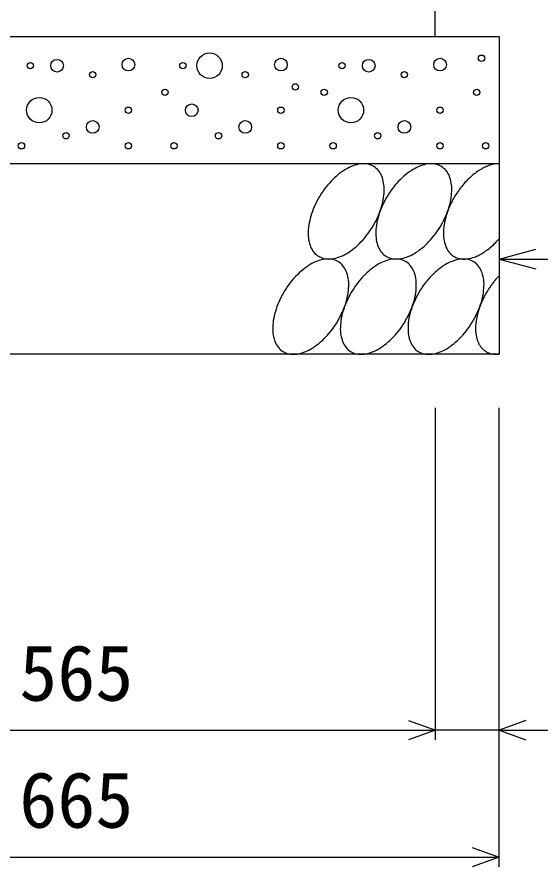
# Model space of a CAD drawing. Units: millimetres, scale not verified. Extents: x -16800 to 16800, y -5940 to 5940.
# Drawn here: x 15338 to 15751, y 2428 to 3097 of the extents above; entities that cross this region are included whole.
import ezdxf
from ezdxf.enums import TextEntityAlignment as Align

# ---------------------------------------------------------------- set-up
doc = ezdxf.new("R2010")
doc.units = ezdxf.units.MM
doc.header["$LTSCALE"] = 20
for name, color, linetype, lineweight in [('0-0_DIM', 7, 'Continuous', 25), ('0-2_HATCH', 6, 'Continuous', 25), ('0-5_OUTLINE', 3, 'Continuous', 25)]:
    doc.layers.add(name, color=color, linetype=linetype, lineweight=lineweight)
doc.styles.add('ＭＳ ゴシック', font='')
doc.styles.get('ＭＳ ゴシック').set_extended_font_data('MS Gothic')

msp = doc.modelspace()

# ---------------------------------------------------------------- linework, layer by layer
at = {"layer": '0-0_DIM'}
for p, q in [((15717.6, 2906.92), (15746.58, 2914.69)), ((15717.6, 2906.92), (16100.92, 2906.92)), ((15717.6, 2906.92), (15746.58, 2899.16)), ((15667.6, 2528.49), (15667.6, 2789.86)), ((15717.6, 2428.49), (15717.6, 2789.86)), ((15102.6, 2535.99), (15667.6, 2535.99)), ((15717.6, 2535.99), (15667.6, 2535.99)), ((15717.6, 2535.99), (15829.4, 2535.99)), ((15052.6, 2435.99), (15717.6, 2435.99))]:
    msp.add_line(p, q, dxfattribs=at)
for points in [[(15646.46, 2543.69), (15667.6, 2535.99), (15646.46, 2528.3)], [(15738.75, 2543.69), (15717.6, 2535.99), (15738.75, 2528.3)], [(15696.46, 2443.69), (15717.6, 2435.99), (15696.46, 2428.3)]]:
    msp.add_lwpolyline(points, dxfattribs=at)
at = {"layer": '0-2_HATCH'}
for points in [[(15619.1, 2979.7), (15618.1, 2980.28), (15617, 2980.77), (15615.9, 2981.18), (15614.7, 2981.49), (15613.5, 2981.72), (15612.3, 2981.85), (15611, 2981.9), (15609.7, 2981.85), (15608.3, 2981.72), (15606.9, 2981.49), (15605.5, 2981.18), (15604.1, 2980.77), (15602.7, 2980.28), (15601.2, 2979.71), (15599.8, 2979.04), (15598.3, 2978.3), (15596.8, 2977.47), (15595.4, 2976.56), (15593.9, 2975.58), (15592.4, 2974.52), (15591, 2973.39), (15589.6, 2972.18), (15588.2, 2970.91), (15586.8, 2969.58), (15585.4, 2968.19), (15584.1, 2966.74), (15582.8, 2965.23), (15581.5, 2963.68), (15580.3, 2962.08), (15579.1, 2960.43), (15578, 2958.75), (15576.9, 2957.03), (15575.8, 2955.28), (15574.8, 2953.51), (15573.9, 2951.71), (15573, 2949.9), (15572.2, 2948.07), (15571.4, 2946.24), (15570.7, 2944.4)], [(15626.5, 2968.19), (15626.2, 2969.58), (15625.8, 2970.91), (15625.3, 2972.18), (15624.8, 2973.38), (15624.1, 2974.52), (15623.5, 2975.58), (15622.7, 2976.56), (15621.9, 2977.47), (15621, 2978.3), (15620.1, 2979.04), (15619.1, 2979.7)], [(15672.3, 2979.7), (15671.3, 2980.28), (15670.2, 2980.77), (15669.1, 2981.18), (15667.9, 2981.49), (15666.7, 2981.72), (15665.5, 2981.85), (15664.2, 2981.9), (15662.9, 2981.85), (15661.5, 2981.72), (15660.1, 2981.49), (15658.7, 2981.18), (15657.3, 2980.77), (15655.9, 2980.28), (15654.4, 2979.71), (15653, 2979.04), (15651.5, 2978.3), (15650, 2977.47), (15648.6, 2976.56), (15647.1, 2975.58), (15645.6, 2974.52), (15644.2, 2973.39), (15642.8, 2972.18), (15641.4, 2970.91), (15640, 2969.58), (15638.6, 2968.19), (15637.3, 2966.74), (15636, 2965.23), (15634.7, 2963.68), (15633.5, 2962.08), (15632.3, 2960.43), (15631.2, 2958.75), (15630.1, 2957.03), (15629, 2955.28), (15628, 2953.51), (15627.1, 2951.71), (15626.2, 2949.9), (15625.4, 2948.07), (15624.6, 2946.24), (15623.9, 2944.4)], [(15679.8, 2968.19), (15679.4, 2969.58), (15679, 2970.91), (15678.5, 2972.18), (15678, 2973.38), (15677.3, 2974.52), (15676.7, 2975.58), (15675.9, 2976.56), (15675.1, 2977.47), (15674.2, 2978.3), (15673.3, 2979.04), (15672.3, 2979.7)], [(15717.6, 2981.9), (15716.7, 2981.89), (15715.9, 2981.84), (15715, 2981.75), (15714.1, 2981.63), (15713.2, 2981.46), (15712.3, 2981.26), (15711.4, 2981.02), (15710.4, 2980.74), (15709.5, 2980.43), (15708.5, 2980.08), (15707.6, 2979.69), (15706.6, 2979.26), (15705.7, 2978.8), (15704.7, 2978.31), (15703.8, 2977.78), (15702.8, 2977.21), (15701.8, 2976.61), (15700.9, 2975.98), (15699.9, 2975.32), (15699, 2974.62), (15698, 2973.89), (15697.1, 2973.13), (15696.2, 2972.35), (15695.3, 2971.53), (15694.3, 2970.69), (15693.4, 2969.81), (15692.5, 2968.92), (15691.7, 2968), (15690.8, 2967.05), (15689.9, 2966.08), (15689.1, 2965.09), (15688.3, 2964.07), (15687.4, 2963.04), (15686.6, 2961.99), (15685.9, 2960.91), (15685.1, 2959.83), (15684.4, 2958.72), (15683.6, 2957.6), (15682.9, 2956.47)], [(15593.4, 2909.09), (15594.9, 2909.75), (15596.4, 2910.5), (15597.8, 2911.32), (15599.3, 2912.23), (15600.8, 2913.22), (15602.2, 2914.28), (15603.6, 2915.41), (15605.1, 2916.61), (15606.5, 2917.88), (15607.9, 2919.21), (15609.2, 2920.61), (15610.6, 2922.06), (15611.9, 2923.56), (15613.1, 2925.12), (15614.4, 2926.72), (15615.5, 2928.36), (15616.7, 2930.04), (15617.8, 2931.76), (15618.8, 2933.51), (15619.8, 2935.28), (15620.8, 2937.08), (15621.6, 2938.89), (15622.5, 2940.72), (15623.2, 2942.56), (15623.9, 2944.4), (15624.6, 2946.24), (15625.1, 2948.07), (15625.6, 2949.9), (15626.1, 2951.71), (15626.4, 2953.51), (15626.7, 2955.28), (15627, 2957.03), (15627.1, 2958.75), (15627.2, 2960.43), (15627.2, 2962.07), (15627.2, 2963.67), (15627, 2965.23), (15626.8, 2966.73), (15626.5, 2968.19)], [(15646.6, 2909.09), (15648.1, 2909.75), (15649.6, 2910.5), (15651, 2911.32), (15652.5, 2912.23), (15654, 2913.22), (15655.4, 2914.28), (15656.9, 2915.41), (15658.3, 2916.61), (15659.7, 2917.88), (15661.1, 2919.21), (15662.4, 2920.61), (15663.8, 2922.06), (15665.1, 2923.56), (15666.3, 2925.12), (15667.6, 2926.72), (15668.7, 2928.36), (15669.9, 2930.04), (15671, 2931.76), (15672, 2933.51), (15673, 2935.28), (15674, 2937.08), (15674.8, 2938.89), (15675.7, 2940.72), (15676.4, 2942.56), (15677.1, 2944.4), (15677.8, 2946.24), (15678.3, 2948.07), (15678.9, 2949.9), (15679.3, 2951.71), (15679.7, 2953.51), (15680, 2955.28), (15680.2, 2957.03), (15680.3, 2958.75), (15680.4, 2960.43), (15680.4, 2962.07), (15680.4, 2963.67), (15680.2, 2965.23), (15680, 2966.73), (15679.8, 2968.19)], [(15682.9, 2956.47), (15682.3, 2955.33), (15681.6, 2954.17), (15681, 2953), (15680.4, 2951.83), (15679.8, 2950.65), (15679.2, 2949.46), (15678.7, 2948.26), (15678.2, 2947.07), (15677.7, 2945.87), (15677.2, 2944.66), (15676.8, 2943.46), (15676.4, 2942.26), (15676, 2941.06), (15675.7, 2939.86), (15675.4, 2938.67), (15675.1, 2937.49), (15674.8, 2936.31), (15674.6, 2935.14), (15674.4, 2933.98), (15674.2, 2932.83), (15674.1, 2931.69), (15674, 2930.56), (15673.9, 2929.45), (15673.9, 2928.36), (15673.8, 2927.28), (15673.9, 2926.22), (15673.9, 2925.18), (15674, 2924.15), (15674.1, 2923.15), (15674.2, 2922.17), (15674.4, 2921.21), (15674.6, 2920.28), (15674.8, 2919.37), (15675.1, 2918.49), (15675.4, 2917.63), (15675.7, 2916.8), (15676, 2916), (15676.4, 2915.23), (15676.8, 2914.49)], [(15570.7, 2944.4), (15570.1, 2942.56), (15569.5, 2940.72), (15569, 2938.9), (15568.6, 2937.08), (15568.2, 2935.29), (15567.9, 2933.51), (15567.7, 2931.77), (15567.5, 2930.05), (15567.4, 2928.37), (15567.4, 2926.72), (15567.5, 2925.12), (15567.6, 2923.56), (15567.8, 2922.06), (15568.1, 2920.61), (15568.4, 2919.21), (15568.9, 2917.88), (15569.3, 2916.61), (15569.9, 2915.41), (15570.5, 2914.28), (15571.2, 2913.22), (15571.9, 2912.23), (15572.7, 2911.33), (15573.6, 2910.5), (15574.5, 2909.75), (15575.5, 2909.09), (15576.5, 2908.51), (15577.6, 2908.02), (15578.7, 2907.62), (15579.9, 2907.3), (15581.1, 2907.08), (15582.4, 2906.94), (15583.7, 2906.9), (15585, 2906.94), (15586.3, 2907.08), (15587.7, 2907.3), (15589.1, 2907.62), (15590.5, 2908.02), (15592, 2908.51), (15593.4, 2909.09)], [(15623.9, 2944.4), (15623.3, 2942.56), (15622.7, 2940.72), (15622.2, 2938.9), (15621.8, 2937.08), (15621.4, 2935.29), (15621.1, 2933.51), (15620.9, 2931.77), (15620.7, 2930.05), (15620.6, 2928.37), (15620.6, 2926.72), (15620.7, 2925.12), (15620.8, 2923.56), (15621, 2922.06), (15621.3, 2920.61), (15621.7, 2919.21), (15622.1, 2917.88), (15622.6, 2916.61), (15623.1, 2915.41), (15623.7, 2914.28), (15624.4, 2913.22), (15625.1, 2912.23), (15626, 2911.33), (15626.8, 2910.5), (15627.7, 2909.75), (15628.7, 2909.09), (15629.7, 2908.51), (15630.8, 2908.02), (15632, 2907.62), (15633.1, 2907.3), (15634.3, 2907.08), (15635.6, 2906.94), (15636.9, 2906.9), (15638.2, 2906.94), (15639.6, 2907.08), (15640.9, 2907.3), (15642.3, 2907.62), (15643.8, 2908.02), (15645.2, 2908.51), (15646.6, 2909.09)], [(15707.6, 2913.51), (15708.5, 2914.21), (15709.5, 2914.94), (15710.4, 2915.7), (15711.4, 2916.49), (15712.3, 2917.31), (15713.2, 2918.15), (15714.1, 2919.02), (15715, 2919.92), (15715.9, 2920.85), (15716.7, 2921.79), (15717.6, 2922.76)], [(15676.8, 2914.49), (15677.2, 2913.78), (15677.7, 2913.1), (15678.2, 2912.46), (15678.7, 2911.84), (15679.2, 2911.26), (15679.8, 2910.72), (15680.4, 2910.21), (15681, 2909.73), (15681.6, 2909.29), (15682.3, 2908.88), (15682.9, 2908.52), (15683.6, 2908.19), (15684.4, 2907.89), (15685.1, 2907.63), (15685.9, 2907.42), (15686.6, 2907.24), (15687.4, 2907.09), (15688.3, 2906.99), (15689.1, 2906.92), (15689.9, 2906.9), (15690.8, 2906.91), (15691.7, 2906.96), (15692.5, 2907.05), (15693.4, 2907.18), (15694.3, 2907.34), (15695.3, 2907.54), (15696.2, 2907.79), (15697.1, 2908.07), (15698, 2908.38), (15699, 2908.74), (15699.9, 2909.13), (15700.9, 2909.55), (15701.8, 2910.02), (15702.8, 2910.51), (15703.8, 2911.05), (15704.7, 2911.61), (15705.7, 2912.21), (15706.6, 2912.85), (15707.6, 2913.51)], [(15591.3, 2904.71), (15590.2, 2905.29), (15589.1, 2905.78), (15588, 2906.19), (15586.8, 2906.5), (15585.6, 2906.73), (15584.4, 2906.86), (15583.1, 2906.91), (15581.8, 2906.86), (15580.4, 2906.73), (15579, 2906.5), (15577.6, 2906.19), (15576.2, 2905.78), (15574.8, 2905.29), (15573.3, 2904.72), (15571.9, 2904.05), (15570.4, 2903.31), (15568.9, 2902.48), (15567.5, 2901.57), (15566, 2900.59), (15564.6, 2899.53), (15563.1, 2898.4), (15561.7, 2897.19), (15560.3, 2895.92), (15558.9, 2894.59), (15557.5, 2893.2), (15556.2, 2891.75), (15554.9, 2890.24), (15553.6, 2888.69), (15552.4, 2887.09), (15551.2, 2885.44), (15550.1, 2883.76), (15549, 2882.04), (15547.9, 2880.29), (15546.9, 2878.52), (15546, 2876.72), (15545.1, 2874.91), (15544.3, 2873.08), (15543.5, 2871.25), (15542.8, 2869.41)], [(15598.7, 2893.19), (15598.3, 2894.59), (15597.9, 2895.92), (15597.4, 2897.19), (15596.9, 2898.39), (15596.2, 2899.53), (15595.6, 2900.59), (15594.8, 2901.57), (15594, 2902.48), (15593.1, 2903.31), (15592.2, 2904.05), (15591.3, 2904.71)], [(15644.5, 2904.71), (15643.4, 2905.29), (15642.3, 2905.78), (15641.2, 2906.19), (15640.1, 2906.5), (15638.8, 2906.73), (15637.6, 2906.86), (15636.3, 2906.91), (15635, 2906.86), (15633.6, 2906.73), (15632.2, 2906.5), (15630.8, 2906.19), (15629.4, 2905.78), (15628, 2905.29), (15626.5, 2904.72), (15625.1, 2904.05), (15623.6, 2903.31), (15622.1, 2902.48), (15620.7, 2901.57), (15619.2, 2900.59), (15617.8, 2899.53), (15616.3, 2898.4), (15614.9, 2897.19), (15613.5, 2895.92), (15612.1, 2894.59), (15610.7, 2893.2), (15609.4, 2891.75), (15608.1, 2890.24), (15606.8, 2888.69), (15605.6, 2887.09), (15604.4, 2885.44), (15603.3, 2883.76), (15602.2, 2882.04), (15601.1, 2880.29), (15600.2, 2878.52), (15599.2, 2876.72), (15598.3, 2874.91), (15597.5, 2873.08), (15596.7, 2871.25), (15596, 2869.41)], [(15651.9, 2893.19), (15651.5, 2894.59), (15651.1, 2895.92), (15650.6, 2897.19), (15650.1, 2898.39), (15649.5, 2899.53), (15648.8, 2900.59), (15648, 2901.57), (15647.2, 2902.48), (15646.4, 2903.31), (15645.4, 2904.05), (15644.5, 2904.71)], [(15697.7, 2904.71), (15696.6, 2905.29), (15695.6, 2905.78), (15694.4, 2906.19), (15693.3, 2906.5), (15692, 2906.73), (15690.8, 2906.86), (15689.5, 2906.91), (15688.2, 2906.86), (15686.8, 2906.73), (15685.5, 2906.5), (15684.1, 2906.19), (15682.6, 2905.78), (15681.2, 2905.29), (15679.7, 2904.72), (15678.3, 2904.05), (15676.8, 2903.31), (15675.4, 2902.48), (15673.9, 2901.57), (15672.4, 2900.59), (15671, 2899.53), (15669.5, 2898.4), (15668.1, 2897.19), (15666.7, 2895.92), (15665.3, 2894.59), (15663.9, 2893.2), (15662.6, 2891.75), (15661.3, 2890.24), (15660.1, 2888.69), (15658.8, 2887.09), (15657.6, 2885.44), (15656.5, 2883.76), (15655.4, 2882.04), (15654.4, 2880.29), (15653.4, 2878.52), (15652.4, 2876.72), (15651.5, 2874.91), (15650.7, 2873.08), (15650, 2871.25), (15649.2, 2869.41)], [(15705.1, 2893.19), (15704.7, 2894.59), (15704.3, 2895.92), (15703.8, 2897.19), (15703.3, 2898.39), (15702.7, 2899.53), (15702, 2900.59), (15701.2, 2901.57), (15700.4, 2902.48), (15699.6, 2903.31), (15698.6, 2904.05), (15697.7, 2904.71)], [(15565.5, 2834.1), (15567, 2834.76), (15568.5, 2835.51), (15569.9, 2836.33), (15571.4, 2837.24), (15572.9, 2838.23), (15574.3, 2839.29), (15575.8, 2840.42), (15577.2, 2841.62), (15578.6, 2842.89), (15580, 2844.22), (15581.3, 2845.62), (15582.7, 2847.07), (15584, 2848.57), (15585.2, 2850.13), (15586.5, 2851.73), (15587.6, 2853.37), (15588.8, 2855.05), (15589.9, 2856.77), (15590.9, 2858.52), (15591.9, 2860.29), (15592.9, 2862.09), (15593.7, 2863.9), (15594.6, 2865.73), (15595.3, 2867.56), (15596, 2869.4), (15596.7, 2871.24), (15597.2, 2873.08), (15597.8, 2874.91), (15598.2, 2876.72), (15598.6, 2878.52), (15598.9, 2880.29), (15599.1, 2882.04), (15599.2, 2883.76), (15599.3, 2885.44), (15599.3, 2887.08), (15599.3, 2888.68), (15599.1, 2890.24), (15598.9, 2891.74), (15598.7, 2893.19)], [(15618.8, 2834.1), (15620.2, 2834.76), (15621.7, 2835.51), (15623.1, 2836.33), (15624.6, 2837.24), (15626.1, 2838.23), (15627.5, 2839.29), (15629, 2840.42), (15630.4, 2841.62), (15631.8, 2842.89), (15633.2, 2844.22), (15634.5, 2845.62), (15635.9, 2847.07), (15637.2, 2848.57), (15638.4, 2850.13), (15639.7, 2851.73), (15640.9, 2853.37), (15642, 2855.05), (15643.1, 2856.77), (15644.1, 2858.52), (15645.1, 2860.29), (15646.1, 2862.09), (15647, 2863.9), (15647.8, 2865.73), (15648.5, 2867.56), (15649.2, 2869.4), (15649.9, 2871.24), (15650.5, 2873.08), (15651, 2874.91), (15651.4, 2876.72), (15651.8, 2878.52), (15652.1, 2880.29), (15652.3, 2882.04), (15652.4, 2883.76), (15652.5, 2885.44), (15652.5, 2887.08), (15652.5, 2888.68), (15652.3, 2890.24), (15652.1, 2891.74), (15651.9, 2893.19)], [(15672, 2834.1), (15673.4, 2834.76), (15674.9, 2835.51), (15676.4, 2836.33), (15677.8, 2837.24), (15679.3, 2838.23), (15680.7, 2839.29), (15682.2, 2840.42), (15683.6, 2841.62), (15685, 2842.89), (15686.4, 2844.22), (15687.8, 2845.62), (15689.1, 2847.07), (15690.4, 2848.57), (15691.7, 2850.13), (15692.9, 2851.73), (15694.1, 2853.37), (15695.2, 2855.05), (15696.3, 2856.77), (15697.3, 2858.52), (15698.3, 2860.29), (15699.3, 2862.09), (15700.2, 2863.9), (15701, 2865.73), (15701.8, 2867.56), (15702.5, 2869.4), (15703.1, 2871.24), (15703.7, 2873.08), (15704.2, 2874.91), (15704.6, 2876.72), (15705, 2878.52), (15705.3, 2880.29), (15705.5, 2882.04), (15705.7, 2883.76), (15705.7, 2885.44), (15705.8, 2887.08), (15705.7, 2888.68), (15705.6, 2890.24), (15705.4, 2891.74), (15705.1, 2893.19)], [(15717.6, 2893.66), (15717.1, 2893.13), (15716.6, 2892.59), (15716.1, 2892.05), (15715.6, 2891.49), (15715.1, 2890.93), (15714.6, 2890.36), (15714.1, 2889.79), (15713.7, 2889.21), (15713.2, 2888.62), (15712.7, 2888.02), (15712.3, 2887.42), (15711.8, 2886.81), (15711.4, 2886.2), (15710.9, 2885.58), (15710.5, 2884.95), (15710.1, 2884.32), (15709.7, 2883.69), (15709.2, 2883.05), (15708.8, 2882.4), (15708.4, 2881.75), (15708, 2881.1), (15707.7, 2880.44), (15707.3, 2879.78), (15706.9, 2879.11), (15706.5, 2878.45), (15706.2, 2877.78), (15705.8, 2877.1), (15705.5, 2876.42), (15705.1, 2875.75), (15704.8, 2875.07), (15704.5, 2874.38), (15704.2, 2873.7), (15703.9, 2873.01), (15703.6, 2872.32), (15703.3, 2871.64), (15703, 2870.95), (15702.8, 2870.26), (15702.5, 2869.57), (15702.3, 2868.88)], [(15542.8, 2869.41), (15542.2, 2867.57), (15541.6, 2865.73), (15541.1, 2863.91), (15540.7, 2862.09), (15540.3, 2860.3), (15540, 2858.52), (15539.8, 2856.77), (15539.6, 2855.06), (15539.5, 2853.37), (15539.5, 2851.73), (15539.6, 2850.13), (15539.7, 2848.57), (15539.9, 2847.07), (15540.2, 2845.62), (15540.6, 2844.22), (15541, 2842.89), (15541.5, 2841.62), (15542, 2840.42), (15542.6, 2839.29), (15543.3, 2838.23), (15544.1, 2837.24), (15544.9, 2836.34), (15545.7, 2835.51), (15546.6, 2834.76), (15547.6, 2834.1), (15548.7, 2833.52), (15549.7, 2833.03), (15550.9, 2832.63), (15552, 2832.31), (15553.2, 2832.09), (15554.5, 2831.95), (15555.8, 2831.91), (15557.1, 2831.95), (15558.5, 2832.09), (15559.8, 2832.31), (15561.2, 2832.63), (15562.7, 2833.03), (15564.1, 2833.52), (15565.5, 2834.1)], [(15596, 2869.41), (15595.4, 2867.57), (15594.8, 2865.73), (15594.3, 2863.91), (15593.9, 2862.09), (15593.5, 2860.3), (15593.2, 2858.52), (15593, 2856.77), (15592.8, 2855.06), (15592.8, 2853.37), (15592.7, 2851.73), (15592.8, 2850.13), (15592.9, 2848.57), (15593.1, 2847.07), (15593.4, 2845.62), (15593.8, 2844.22), (15594.2, 2842.89), (15594.7, 2841.62), (15595.2, 2840.42), (15595.8, 2839.29), (15596.5, 2838.23), (15597.3, 2837.24), (15598.1, 2836.34), (15598.9, 2835.51), (15599.9, 2834.76), (15600.8, 2834.1), (15601.9, 2833.52), (15602.9, 2833.03), (15604.1, 2832.63), (15605.2, 2832.31), (15606.5, 2832.09), (15607.7, 2831.95), (15609, 2831.91), (15610.3, 2831.95), (15611.7, 2832.09), (15613, 2832.31), (15614.4, 2832.63), (15615.9, 2833.03), (15617.3, 2833.52), (15618.8, 2834.1)], [(15649.2, 2869.41), (15648.6, 2867.57), (15648, 2865.73), (15647.5, 2863.91), (15647.1, 2862.09), (15646.7, 2860.3), (15646.4, 2858.52), (15646.2, 2856.77), (15646.1, 2855.06), (15646, 2853.37), (15646, 2851.73), (15646, 2850.13), (15646.1, 2848.57), (15646.4, 2847.07), (15646.6, 2845.62), (15647, 2844.22), (15647.4, 2842.89), (15647.9, 2841.62), (15648.4, 2840.42), (15649, 2839.29), (15649.7, 2838.23), (15650.5, 2837.24), (15651.3, 2836.34), (15652.1, 2835.51), (15653.1, 2834.76), (15654, 2834.1), (15655.1, 2833.52), (15656.1, 2833.03), (15657.3, 2832.63), (15658.4, 2832.31), (15659.7, 2832.09), (15660.9, 2831.95), (15662.2, 2831.91), (15663.5, 2831.95), (15664.9, 2832.09), (15666.3, 2832.31), (15667.7, 2832.63), (15669.1, 2833.03), (15670.5, 2833.52), (15672, 2834.1)], [(15702.3, 2868.88), (15702, 2868.19), (15701.8, 2867.5), (15701.6, 2866.81), (15701.4, 2866.12), (15701.2, 2865.44), (15701, 2864.75), (15700.8, 2864.07), (15700.6, 2863.39), (15700.4, 2862.71), (15700.3, 2862.03), (15700.1, 2861.35), (15700, 2860.68), (15699.9, 2860.01), (15699.8, 2859.34), (15699.7, 2858.68), (15699.6, 2858.02), (15699.5, 2857.37), (15699.4, 2856.72), (15699.3, 2856.07), (15699.3, 2855.43), (15699.2, 2854.79), (15699.2, 2854.16), (15699.2, 2853.53), (15699.2, 2852.91), (15699.2, 2852.29), (15699.2, 2851.68), (15699.2, 2851.07), (15699.2, 2850.47), (15699.2, 2849.88), (15699.3, 2849.3), (15699.3, 2848.72), (15699.4, 2848.15), (15699.5, 2847.58), (15699.6, 2847.02), (15699.7, 2846.47), (15699.8, 2845.93), (15699.9, 2845.4), (15700, 2844.87), (15700.1, 2844.35)], [(15700.1, 2844.35), (15700.3, 2843.85), (15700.4, 2843.35), (15700.6, 2842.85), (15700.8, 2842.37), (15701, 2841.9), (15701.2, 2841.43), (15701.4, 2840.98), (15701.6, 2840.53), (15701.8, 2840.1), (15702, 2839.67), (15702.3, 2839.26), (15702.5, 2838.85), (15702.8, 2838.46), (15703, 2838.07), (15703.3, 2837.7), (15703.6, 2837.34), (15703.9, 2836.98), (15704.2, 2836.64), (15704.5, 2836.31), (15704.8, 2835.99), (15705.1, 2835.69), (15705.5, 2835.39), (15705.8, 2835.11), (15706.2, 2834.83), (15706.5, 2834.57), (15706.9, 2834.32), (15707.3, 2834.08), (15707.7, 2833.86), (15708, 2833.65), (15708.4, 2833.44), (15708.8, 2833.25), (15709.2, 2833.08), (15709.7, 2832.91), (15710.1, 2832.76), (15710.5, 2832.62), (15710.9, 2832.49), (15711.4, 2832.38), (15711.8, 2832.27), (15712.3, 2832.18)], [(15712.3, 2832.18), (15712.7, 2832.11), (15713.2, 2832.04), (15713.7, 2831.99), (15714.1, 2831.95), (15714.6, 2831.92), (15715.1, 2831.91), (15715.6, 2831.91), (15716.1, 2831.92), (15716.6, 2831.94), (15717.1, 2831.98), (15717.6, 2832.03)]]:
    msp.add_lwpolyline(points, dxfattribs=at)
for centre, radius in [((15425.95, 3059.97), 5), ((15489.88, 3059.1), 10), ((15545.95, 3059.97), 5), ((15671.18, 3059.97), 5), ((15703.85, 3065), 2.5), ((15348.85, 3059.1), 2.5), ((15369.88, 3059.1), 5), ((15468.85, 3059.1), 2.5), ((15594.07, 3059.1), 2.5), ((15615.1, 3059.1), 5), ((15397.91, 3052.1), 2.5), ((15517.91, 3052.1), 2.5), ((15643.14, 3052.1), 2.5), ((15557.29, 3042.41), 2.5), ((15454.83, 3038.09), 2.5), ((15580.05, 3038.09), 2.5), ((15700.05, 3038.09), 2.5), ((15355.86, 3024.08), 10), ((15601.08, 3024.08), 10), ((15425.95, 3024.08), 2.5), ((15475.86, 3024.08), 5), ((15545.95, 3024.08), 2.5), ((15671.18, 3024.08), 2.5), ((15397.91, 3010.95), 5), ((15517.91, 3010.95), 5), ((15643.14, 3010.95), 5), ((15376.89, 3003.95), 2.5), ((15496.89, 3003.95), 2.5), ((15622.11, 3003.95), 2.5), ((15341.84, 2996.07), 2.5), ((15425.95, 2996.07), 2.5), ((15461.84, 2996.07), 2.5), ((15545.95, 2996.07), 2.5), ((15587.06, 2996.07), 2.5), ((15671.18, 2996.07), 2.5), ((15707.06, 2996.07), 2.5)]:
    msp.add_circle(centre, radius, dxfattribs=at)
at = {"layer": '0-5_OUTLINE'}
for p, q in [((15667.1, 3101.92), (15667.1, 3081.92)), ((15717.6, 3081.92), (15052.6, 3081.92)), ((15717.6, 2981.92), (15052.6, 2981.92))]:
    msp.add_line(p, q, dxfattribs=at)
msp.add_lwpolyline([(15717.6, 3081.92), (15717.6, 2831.92), (15052.6, 2831.92)], dxfattribs=at)

# ---------------------------------------------------------------- texts
at = {"layer": '0-0_DIM', "style": 'ＭＳ ゴシック'}
for s, p in [('565', (15340.1, 2545.99)), ('665', (15340.1, 2445.99))]:
    msp.add_text(s, height=43.99, dxfattribs=at).set_placement(p, align=Align.BOTTOM_LEFT)

doc.saveas('drawing.dxf')
